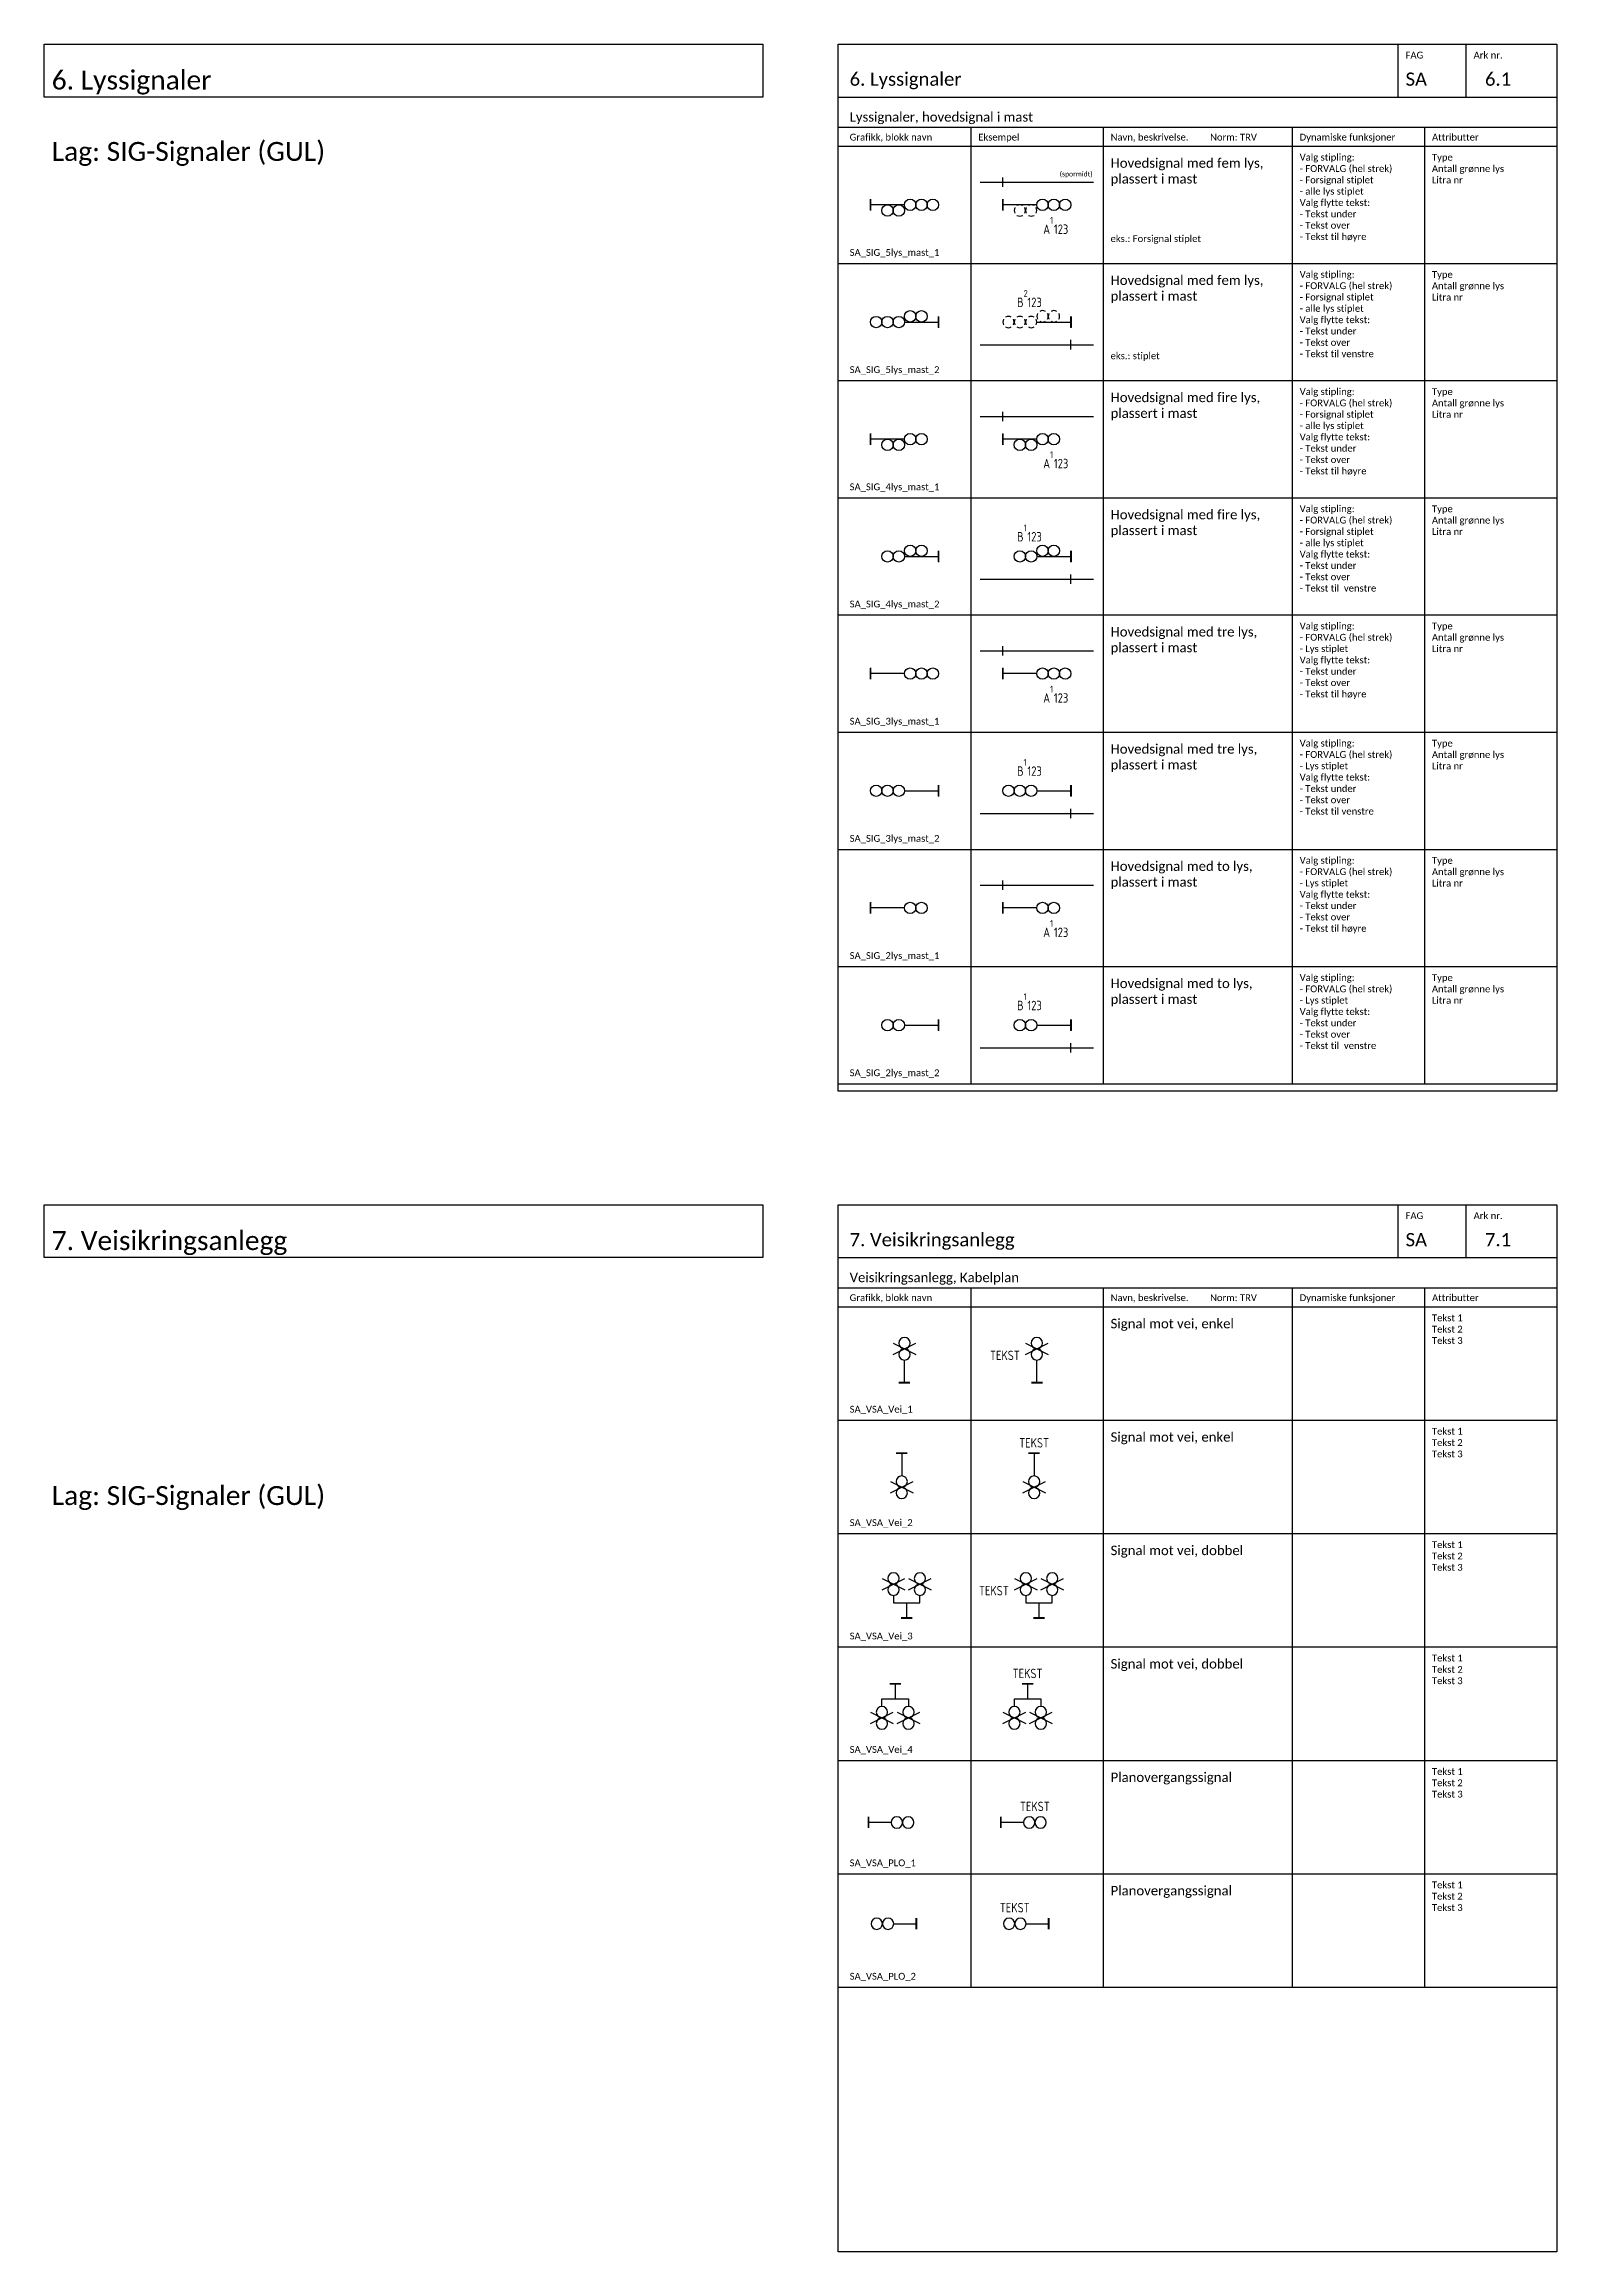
# Model space of a CAD drawing. Header units: millimetres. Extents: x -210 to 2500, y -2763 to 277.
# Drawn here: x -210 to 190, y -1842 to -1258 of the extents above; entities that cross this region are included whole.
import ezdxf
from ezdxf.enums import TextEntityAlignment as Align

# ---------------------------------------------------------------- set-up
doc = ezdxf.new("R2010")
doc.units = ezdxf.units.MM
for name, color, linetype in [('RAMME', 5, 'Continuous'), ('RAMME SYMBOLER', 4, 'Continuous'), ('RAMME TEKST', 7, 'Continuous'), ('SIG-Signaler', 2, 'Continuous'), ('SIG-SPOR enlinje', 5, 'Continuous'), ('SIG-Sporavsnitt', 2, 'Continuous'), ('SIG_ATT_Tekst18', 4, 'Continuous'), ('SIG_ATT_Tekst25', 2, 'Continuous')]:
    doc.layers.add(name, color=color, linetype=linetype)
doc.styles.add('Calibri', font='calibri.ttf')
doc.styles.add('ISOCP', font='isocp.shx', dxfattribs={"width": 0.9})

# ---------------------------------------------------------------- blocks, each defined once
blk = doc.blocks.new('SA_VSA_Vei_1')
at = {"color": 0, "linetype": 'ByBlock', "lineweight": -2}
for points in [[(1.5, 10.5, 1), (-1.5, 10.5, 1), (1.5, 10.5, 1)], [(1.5, 7.5, 1), (-1.5, 7.5, 1), (1.5, 7.5, 1)]]:
    blk.add_lwpolyline(points, format="xyb", dxfattribs=at)
for points in [[(-3, 10.5), (3, 7.5)], [(-3, 7.5), (3, 10.5)], [(0, 0), (0, 6)]]:
    blk.add_lwpolyline(points, dxfattribs=at)
for points, const_width in [([(-1.5, 0), (1.5, 0)], 0.5), ([(1.5, 0), (-1.5, 0)], 0.15)]:
    blk.add_lwpolyline(points, dxfattribs=dict(at, const_width=const_width))
at = {"layer": 'SIG_ATT_Tekst25', "linetype": 'ByBlock', "lineweight": -2, "style": 'ISOCP', "width": 0.9}
blk.add_attdef('TEKST1', text='', height=2.5, dxfattribs=at).set_placement((-4.5, 6), align=Align.RIGHT)
blk.add_attdef('TEKST2', (4.5, 6), '', height=2.5, dxfattribs=at)
blk.add_attdef('TEKST3', text='', height=2.5, dxfattribs=at).set_placement((0, -3.5), align=Align.CENTER)
blk = doc.blocks.new('SA_VSA_Vei_3')
at = {"color": 0, "linetype": 'ByBlock', "lineweight": -2}
for points in [[(-2, 10.5, 1), (-5, 10.5, 1), (-2, 10.5, 1)], [(5, 10.5, 1), (2, 10.5, 1), (5, 10.5, 1)], [(-2, 7.5, 1), (-5, 7.5, 1), (-2, 7.5, 1)], [(5, 7.5, 1), (2, 7.5, 1), (5, 7.5, 1)]]:
    blk.add_lwpolyline(points, format="xyb", dxfattribs=at)
for points in [[(-6.5, 10.5), (-0.5, 7.5)], [(-6.5, 7.5), (-0.5, 10.5)], [(-3.5, 6), (-3.5, 4)], [(0.5, 10.5), (6.5, 7.5)], [(0.5, 7.5), (6.5, 10.5)], [(3.5, 4), (3.5, 6)], [(-3.5, 4), (3.5, 4)], [(0, 0), (0, 4)]]:
    blk.add_lwpolyline(points, dxfattribs=at)
for const_width in [0.5, 0.15]:
    blk.add_lwpolyline([(1.5, 0), (-1.5, 0)], dxfattribs=dict(at, const_width=const_width))
at = {"layer": 'SIG_ATT_Tekst25', "linetype": 'ByBlock', "lineweight": -2, "style": 'ISOCP', "width": 0.9}
blk.add_attdef('TEKST1', text='', height=2.5, dxfattribs=at).set_placement((-8, 6), align=Align.RIGHT)
blk.add_attdef('TEKST2', (8, 6), '', height=2.5, dxfattribs=at)
blk.add_attdef('TEKST3', text='', height=2.5, dxfattribs=at).set_placement((0, -3.5), align=Align.CENTER)
blk = doc.blocks.new('SA_VSA_Vei_2')
at = {"color": 0, "linetype": 'ByBlock', "lineweight": -2}
for points, const_width in [([(-1.5, 0), (1.5, 0)], 0.5), ([(1.5, 0), (-1.5, 0)], 0.15)]:
    blk.add_lwpolyline(points, dxfattribs=dict(at, const_width=const_width))
for points in [[(0, 0), (0, -6)], [(-3, -10.5), (3, -7.5)], [(-3, -7.5), (3, -10.5)]]:
    blk.add_lwpolyline(points, dxfattribs=at)
for points in [[(1.5, -7.5, 1), (-1.5, -7.5, 1), (1.5, -7.5, 1)], [(1.5, -10.5, 1), (-1.5, -10.5, 1), (1.5, -10.5, 1)]]:
    blk.add_lwpolyline(points, format="xyb", dxfattribs=at)
at = {"layer": 'SIG_ATT_Tekst25', "linetype": 'ByBlock', "lineweight": -2, "style": 'ISOCP', "width": 0.9}
blk.add_attdef('TEKST1', text='', height=2.5, dxfattribs=at).set_placement((0, 1.5), align=Align.CENTER)
blk.add_attdef('TEKST2', text='', height=2.5, dxfattribs=at).set_placement((-4.5, -8), align=Align.RIGHT)
blk.add_attdef('TEKST3', (4.5, -8), '', height=2.5, dxfattribs=at)
blk = doc.blocks.new('SA_VSA_PLO_2')
at = {"color": 0, "linetype": 'ByBlock', "lineweight": -2}
for points in [[(-9, 0, 1), (-12, 0, 1), (-9, 0, 1)], [(-6, 0, 1), (-9, 0, 1), (-6, 0, 1)]]:
    blk.add_lwpolyline(points, format="xyb", dxfattribs=at)
blk.add_lwpolyline([(-6, 0), (0, 0)], dxfattribs=at)
for const_width in [0.5, 0.15]:
    blk.add_lwpolyline([(0, 1.5), (0, -1.5)], dxfattribs=dict(at, const_width=const_width))
at = {"layer": 'SIG_ATT_Tekst25', "linetype": 'ByBlock', "lineweight": -2, "style": 'ISOCP', "width": 0.9}
for tag, p in [('TEKST1', (-8.99, 3)), ('TEKST3', (-8.99, -4.5))]:
    blk.add_attdef(tag, text='', height=2.5, dxfattribs=at).set_placement(p, align=Align.CENTER)
blk.add_attdef('TEKST2', (1.5, -1.22), '', height=2.5, dxfattribs=at)
blk = doc.blocks.new('SA_VSA_Vei_4')
at = {"color": 0, "linetype": 'ByBlock', "lineweight": -2}
for const_width in [0.5, 0.15]:
    blk.add_lwpolyline([(1.5, 0), (-1.5, 0)], dxfattribs=dict(at, const_width=const_width))
for points in [[(0, 0), (0, -4)], [(-3.5, -4), (3.5, -4)], [(-3.5, -6), (-3.5, -4)], [(3.5, -4), (3.5, -6)], [(-6.5, -10.5), (-0.5, -7.5)], [(-6.5, -7.5), (-0.5, -10.5)], [(0.5, -10.5), (6.5, -7.5)], [(0.5, -7.5), (6.5, -10.5)]]:
    blk.add_lwpolyline(points, dxfattribs=at)
for points in [[(-2, -7.5, 1), (-5, -7.5, 1), (-2, -7.5, 1)], [(-2, -10.5, 1), (-5, -10.5, 1), (-2, -10.5, 1)], [(5, -7.5, 1), (2, -7.5, 1), (5, -7.5, 1)], [(5, -10.5, 1), (2, -10.5, 1), (5, -10.5, 1)]]:
    blk.add_lwpolyline(points, format="xyb", dxfattribs=at)
at = {"layer": 'SIG_ATT_Tekst25', "linetype": 'ByBlock', "lineweight": -2, "style": 'ISOCP', "width": 0.9}
blk.add_attdef('TEKST1', text='', height=2.5, dxfattribs=at).set_placement((0, 1.5), align=Align.CENTER)
blk.add_attdef('TEKST2', text='', height=2.5, dxfattribs=at).set_placement((-8, -8), align=Align.RIGHT)
blk.add_attdef('TEKST3', (8, -8), '', height=2.5, dxfattribs=at)
blk = doc.blocks.new('SA_VSA_PLO_1')
at = {"color": 0, "linetype": 'ByBlock', "lineweight": -2}
for points, const_width in [([(0, -1.5), (0, 1.5)], 0.5), ([(0, 1.5), (0, -1.5)], 0.15)]:
    blk.add_lwpolyline(points, dxfattribs=dict(at, const_width=const_width))
blk.add_lwpolyline([(6, 0), (0, 0)], dxfattribs=at)
for points in [[(9, 0, 1), (6, 0, 1), (9, 0, 1)], [(12, 0, 1), (9, 0, 1), (12, 0, 1)]]:
    blk.add_lwpolyline(points, format="xyb", dxfattribs=at)
at = {"layer": 'SIG_ATT_Tekst25', "linetype": 'ByBlock', "lineweight": -2, "style": 'ISOCP', "width": 0.9}
blk.add_attdef('TEKST2', text='', height=2.5, dxfattribs=at).set_placement((-1.78, -1.22), align=Align.RIGHT)
for tag, p in [('TEKST1', (8.99, 3)), ('TEKST3', (8.99, -5))]:
    blk.add_attdef(tag, text='', height=2.5, dxfattribs=at).set_placement(p, align=Align.CENTER)
blk = doc.blocks.new('*U552')
at = {"color": 0, "linetype": 'ByBlock'}
for p, q in [((0, 1.5), (0, -1.5)), ((9, 0), (0, 0))]:
    blk.add_line(p, q, dxfattribs=at)
at = {"color": 0, "linetype": 'ByBlock', "const_width": 0.5}
blk.add_lwpolyline([(0, 1.5), (0, -1.5)], dxfattribs=at)
at = {"color": 0, "linetype": 'ByBlock'}
for centre in [(4.5, -1.5), (7.5, -1.5), (10.5, 0), (13.5, 0), (16.5, 0)]:
    blk.add_circle(centre, 1.5, dxfattribs=at)
at = {"layer": 'SIG_ATT_Tekst18', "style": 'ISOCP', "width": 0.9}
blk.add_attdef('G', (12.5, -5), '', height=1.8, dxfattribs=at)
at = {"layer": 'SIG_ATT_Tekst25', "style": 'ISOCP', "width": 0.9}
blk.add_attdef('Type', text='', height=2.5, dxfattribs=at).set_placement((12.5, -7.7), align=Align.RIGHT)
blk.add_attdef('Litra', (13.5, -7.7), '', height=2.5, dxfattribs=at)
blk = doc.blocks.new('*U553')
at = {"color": 0, "linetype": 'ByBlock'}
for p, q in [((0, 1.5), (0, -1.5)), ((9, 0), (0, 0))]:
    blk.add_line(p, q, dxfattribs=at)
at = {"color": 0, "linetype": 'ByBlock', "const_width": 0.5}
blk.add_lwpolyline([(0, 1.5), (0, -1.5)], dxfattribs=at)
at = {"color": 0, "linetype": 'ByBlock'}
for centre in [(10.5, 0), (13.5, 0), (16.5, 0)]:
    blk.add_circle(centre, 1.5, dxfattribs=at)
at = {"color": 0, "linetype": 'ByBlock', "lineweight": -2}
for centre, start, end in [((4.5, -1.5), 60, 120), ((7.5, -1.5), 60, 120), ((4.5, -1.5), 150, 210), ((4.5, -1.5), 240, 300), ((4.5, -1.5), 330, 30), ((7.5, -1.5), 150, 210), ((7.5, -1.5), 240, 300), ((7.5, -1.5), 330, 30)]:
    blk.add_arc(centre, 1.5, start, end, dxfattribs=at)
at = {"layer": 'SIG_ATT_Tekst18', "style": 'ISOCP', "width": 0.9}
blk.add_attdef('G', (12.5, -5), '', height=1.8, dxfattribs=at)
at = {"layer": 'SIG_ATT_Tekst25', "style": 'ISOCP', "width": 0.9}
blk.add_attdef('Type', text='', height=2.5, dxfattribs=at).set_placement((12.5, -7.7), align=Align.RIGHT)
blk.add_attdef('Litra', (13.5, -7.7), '', height=2.5, dxfattribs=at)
blk = doc.blocks.new('*U555')
at = {"color": 0, "linetype": 'ByBlock'}
for p, q in [((-9, 0), (0, 0)), ((0, 1.5), (0, -1.5))]:
    blk.add_line(p, q, dxfattribs=at)
at = {"color": 0, "linetype": 'ByBlock', "const_width": 0.5}
blk.add_lwpolyline([(0, 1.5), (0, -1.5)], dxfattribs=at)
at = {"color": 0, "linetype": 'ByBlock'}
for centre in [(-16.5, 0), (-13.5, 0), (-10.5, 0), (-7.5, 1.5), (-4.5, 1.5)]:
    blk.add_circle(centre, 1.5, dxfattribs=at)
at = {"layer": 'SIG_ATT_Tekst18', "style": 'ISOCP', "width": 0.9}
blk.add_attdef('G', (-12.5, 6.65), '', height=1.8, dxfattribs=at)
at = {"layer": 'SIG_ATT_Tekst25', "style": 'ISOCP', "width": 0.9}
blk.add_attdef('Type', text='', height=2.5, dxfattribs=at).set_placement((-12.5, 3.95), align=Align.RIGHT)
blk.add_attdef('Litra', (-11.5, 3.95), '', height=2.5, dxfattribs=at)
blk = doc.blocks.new('*U554')
at = {"color": 0, "linetype": 'ByBlock'}
for p, q in [((-9, 0), (0, 0)), ((0, 1.5), (0, -1.5))]:
    blk.add_line(p, q, dxfattribs=at)
at = {"color": 0, "linetype": 'ByBlock', "const_width": 0.5}
blk.add_lwpolyline([(0, 1.5), (0, -1.5)], dxfattribs=at)
at = {"color": 0, "linetype": 'ByBlock', "lineweight": -2}
for centre, start, end in [((-16.5, 0), 150, 210), ((-16.5, 0), 60, 120), ((-16.5, 0), 330, 30), ((-13.5, 0), 150, 210), ((-13.5, 0), 60, 120), ((-13.5, 0), 330, 30), ((-10.5, 0), 150, 210), ((-10.5, 0), 60, 120), ((-10.5, 0), 330, 30), ((-7.5, 1.5), 150, 210), ((-7.5, 1.5), 60, 120), ((-7.5, 1.5), 240, 300), ((-7.5, 1.5), 330, 30), ((-4.5, 1.5), 150, 210), ((-4.5, 1.5), 60, 120), ((-4.5, 1.5), 240, 300), ((-4.5, 1.5), 330, 30), ((-16.5, 0), 240, 300), ((-13.5, 0), 240, 300), ((-10.5, 0), 240, 300)]:
    blk.add_arc(centre, 1.5, start, end, dxfattribs=at)
at = {"layer": 'SIG_ATT_Tekst18', "style": 'ISOCP', "width": 0.9}
blk.add_attdef('G', (-12.5, 6.65), '', height=1.8, dxfattribs=at)
at = {"layer": 'SIG_ATT_Tekst25', "style": 'ISOCP', "width": 0.9}
blk.add_attdef('Type', text='', height=2.5, dxfattribs=at).set_placement((-12.5, 3.95), align=Align.RIGHT)
blk.add_attdef('Litra', (-11.5, 3.95), '', height=2.5, dxfattribs=at)
blk = doc.blocks.new('*U556')
at = {"color": 0, "linetype": 'ByBlock'}
for p, q in [((0, 1.5), (0, -1.5)), ((9, 0), (0, 0))]:
    blk.add_line(p, q, dxfattribs=at)
at = {"color": 0, "linetype": 'ByBlock', "const_width": 0.5}
blk.add_lwpolyline([(0, 1.5), (0, -1.5)], dxfattribs=at)
at = {"color": 0, "linetype": 'ByBlock'}
for centre in [(4.5, -1.5), (7.5, -1.5), (10.5, 0), (13.5, 0)]:
    blk.add_circle(centre, 1.5, dxfattribs=at)
at = {"layer": 'SIG_ATT_Tekst18', "style": 'ISOCP', "width": 0.9}
blk.add_attdef('G', (12.5, -5), '', height=1.8, dxfattribs=at)
at = {"layer": 'SIG_ATT_Tekst25', "style": 'ISOCP', "width": 0.9}
blk.add_attdef('Type', text='', height=2.5, dxfattribs=at).set_placement((12.5, -7.7), align=Align.RIGHT)
blk.add_attdef('Litra', (13.5, -7.7), '', height=2.5, dxfattribs=at)
blk = doc.blocks.new('*U558')
at = {"color": 0, "linetype": 'ByBlock'}
for p, q in [((-9, 0), (0, 0)), ((0, 1.5), (0, -1.5))]:
    blk.add_line(p, q, dxfattribs=at)
at = {"color": 0, "linetype": 'ByBlock', "const_width": 0.5}
blk.add_lwpolyline([(0, 1.5), (0, -1.5)], dxfattribs=at)
at = {"color": 0, "linetype": 'ByBlock'}
for centre in [(-13.5, 0), (-10.5, 0), (-7.5, 1.5), (-4.5, 1.5)]:
    blk.add_circle(centre, 1.5, dxfattribs=at)
at = {"layer": 'SIG_ATT_Tekst18', "style": 'ISOCP', "width": 0.9}
blk.add_attdef('G', (-12.5, 6.65), '', height=1.8, dxfattribs=at)
at = {"layer": 'SIG_ATT_Tekst25', "style": 'ISOCP', "width": 0.9}
blk.add_attdef('Type', text='', height=2.5, dxfattribs=at).set_placement((-12.5, 3.95), align=Align.RIGHT)
blk.add_attdef('Litra', (-11.5, 3.95), '', height=2.5, dxfattribs=at)
blk = doc.blocks.new('*U560')
at = {"color": 0, "linetype": 'ByBlock'}
for p, q in [((0, 1.5), (0, -1.5)), ((9, 0), (0, 0))]:
    blk.add_line(p, q, dxfattribs=at)
at = {"color": 0, "linetype": 'ByBlock', "const_width": 0.5}
blk.add_lwpolyline([(0, 1.5), (0, -1.5)], dxfattribs=at)
at = {"color": 0, "linetype": 'ByBlock'}
for centre in [(10.5, 0), (13.5, 0), (16.5, 0)]:
    blk.add_circle(centre, 1.5, dxfattribs=at)
at = {"layer": 'SIG_ATT_Tekst18', "style": 'ISOCP', "width": 0.9}
blk.add_attdef('G', (12.5, -5), '', height=1.8, dxfattribs=at)
at = {"layer": 'SIG_ATT_Tekst25', "style": 'ISOCP', "width": 0.9}
blk.add_attdef('Type', text='', height=2.5, dxfattribs=at).set_placement((12.5, -7.7), align=Align.RIGHT)
blk.add_attdef('Litra', (13.5, -7.7), '', height=2.5, dxfattribs=at)
blk = doc.blocks.new('*U564')
at = {"color": 0, "linetype": 'ByBlock'}
for p, q in [((-9, 0), (0, 0)), ((0, 1.5), (0, -1.5))]:
    blk.add_line(p, q, dxfattribs=at)
at = {"color": 0, "linetype": 'ByBlock', "const_width": 0.5}
blk.add_lwpolyline([(0, 1.5), (0, -1.5)], dxfattribs=at)
at = {"color": 0, "linetype": 'ByBlock'}
for centre in [(-16.5, 0), (-13.5, 0), (-10.5, 0)]:
    blk.add_circle(centre, 1.5, dxfattribs=at)
at = {"layer": 'SIG_ATT_Tekst18', "style": 'ISOCP', "width": 0.9}
blk.add_attdef('G', (-12.5, 6.65), '', height=1.8, dxfattribs=at)
at = {"layer": 'SIG_ATT_Tekst25', "style": 'ISOCP', "width": 0.9}
blk.add_attdef('Type', text='', height=2.5, dxfattribs=at).set_placement((-12.5, 3.95), align=Align.RIGHT)
blk.add_attdef('Litra', (-11.5, 3.95), '', height=2.5, dxfattribs=at)
blk = doc.blocks.new('*U566')
at = {"color": 0, "linetype": 'ByBlock'}
for p, q in [((0, 1.5), (0, -1.5)), ((9, 0), (0, 0))]:
    blk.add_line(p, q, dxfattribs=at)
at = {"color": 0, "linetype": 'ByBlock', "const_width": 0.5}
blk.add_lwpolyline([(0, 1.5), (0, -1.5)], dxfattribs=at)
at = {"color": 0, "linetype": 'ByBlock'}
for centre in [(10.5, 0), (13.5, 0)]:
    blk.add_circle(centre, 1.5, dxfattribs=at)
at = {"layer": 'SIG_ATT_Tekst18', "style": 'ISOCP', "width": 0.9}
blk.add_attdef('G', (12.5, -5), '', height=1.8, dxfattribs=at)
at = {"layer": 'SIG_ATT_Tekst25', "style": 'ISOCP', "width": 0.9}
blk.add_attdef('Type', text='', height=2.5, dxfattribs=at).set_placement((12.5, -7.7), align=Align.RIGHT)
blk.add_attdef('Litra', (13.5, -7.7), '', height=2.5, dxfattribs=at)
blk = doc.blocks.new('*U568')
at = {"color": 0, "linetype": 'ByBlock'}
for p, q in [((-9, 0), (0, 0)), ((0, 1.5), (0, -1.5))]:
    blk.add_line(p, q, dxfattribs=at)
at = {"color": 0, "linetype": 'ByBlock', "const_width": 0.5}
blk.add_lwpolyline([(0, 1.5), (0, -1.5)], dxfattribs=at)
at = {"color": 0, "linetype": 'ByBlock'}
for centre in [(-13.5, 0), (-10.5, 0)]:
    blk.add_circle(centre, 1.5, dxfattribs=at)
at = {"layer": 'SIG_ATT_Tekst18', "style": 'ISOCP', "width": 0.9}
blk.add_attdef('G', (-12.5, 6.65), '', height=1.8, dxfattribs=at)
at = {"layer": 'SIG_ATT_Tekst25', "style": 'ISOCP', "width": 0.9}
blk.add_attdef('Type', text='', height=2.5, dxfattribs=at).set_placement((-12.5, 3.95), align=Align.RIGHT)
blk.add_attdef('Litra', (-11.5, 3.95), '', height=2.5, dxfattribs=at)
blk = doc.blocks.new('SA_Avsnitt_grense')
at = {"color": 0, "linetype": 'ByBlock', "lineweight": -2}
blk.add_line((0, -1.25), (0, 1.25), dxfattribs=at)
at = {"color": 0, "linetype": 'ByBlock', "lineweight": -2, "const_width": 0.16}
blk.add_lwpolyline([(0, -1.25), (0, 1.25)], dxfattribs=at)
blk = doc.blocks.new('*U557')
at = {"color": 0, "linetype": 'ByBlock'}
for p, q in [((0, 1.5), (0, -1.5)), ((9, 0), (0, 0))]:
    blk.add_line(p, q, dxfattribs=at)
at = {"color": 0, "linetype": 'ByBlock', "const_width": 0.5}
blk.add_lwpolyline([(0, 1.5), (0, -1.5)], dxfattribs=at)
at = {"color": 0, "linetype": 'ByBlock'}
for centre in [(4.5, -1.5), (7.5, -1.5), (10.5, 0), (13.5, 0)]:
    blk.add_circle(centre, 1.5, dxfattribs=at)
at = {"layer": 'SIG_ATT_Tekst18', "style": 'ISOCP', "width": 0.9}
blk.add_attdef('G', (12.5, -5), '', height=1.8, dxfattribs=at)
at = {"layer": 'SIG_ATT_Tekst25', "style": 'ISOCP', "width": 0.9}
blk.add_attdef('Type', text='', height=2.5, dxfattribs=at).set_placement((12.5, -7.7), align=Align.RIGHT)
blk.add_attdef('Litra', (13.5, -7.7), '', height=2.5, dxfattribs=at)
blk = doc.blocks.new('*U559')
at = {"color": 0, "linetype": 'ByBlock'}
for p, q in [((-9, 0), (0, 0)), ((0, 1.5), (0, -1.5))]:
    blk.add_line(p, q, dxfattribs=at)
at = {"color": 0, "linetype": 'ByBlock', "const_width": 0.5}
blk.add_lwpolyline([(0, 1.5), (0, -1.5)], dxfattribs=at)
at = {"color": 0, "linetype": 'ByBlock'}
for centre in [(-13.5, 0), (-10.5, 0), (-7.5, 1.5), (-4.5, 1.5)]:
    blk.add_circle(centre, 1.5, dxfattribs=at)
at = {"layer": 'SIG_ATT_Tekst18', "style": 'ISOCP', "width": 0.9}
blk.add_attdef('G', (-12.5, 6.65), '', height=1.8, dxfattribs=at)
at = {"layer": 'SIG_ATT_Tekst25', "style": 'ISOCP', "width": 0.9}
blk.add_attdef('Type', text='', height=2.5, dxfattribs=at).set_placement((-12.5, 3.95), align=Align.RIGHT)
blk.add_attdef('Litra', (-11.5, 3.95), '', height=2.5, dxfattribs=at)
blk = doc.blocks.new('*U563')
at = {"color": 0, "linetype": 'ByBlock'}
for p, q in [((0, 1.5), (0, -1.5)), ((9, 0), (0, 0))]:
    blk.add_line(p, q, dxfattribs=at)
at = {"color": 0, "linetype": 'ByBlock', "const_width": 0.5}
blk.add_lwpolyline([(0, 1.5), (0, -1.5)], dxfattribs=at)
at = {"color": 0, "linetype": 'ByBlock'}
for centre in [(10.5, 0), (13.5, 0), (16.5, 0)]:
    blk.add_circle(centre, 1.5, dxfattribs=at)
at = {"layer": 'SIG_ATT_Tekst18', "style": 'ISOCP', "width": 0.9}
blk.add_attdef('G', (12.5, -5), '', height=1.8, dxfattribs=at)
at = {"layer": 'SIG_ATT_Tekst25', "style": 'ISOCP', "width": 0.9}
blk.add_attdef('Type', text='', height=2.5, dxfattribs=at).set_placement((12.5, -7.7), align=Align.RIGHT)
blk.add_attdef('Litra', (13.5, -7.7), '', height=2.5, dxfattribs=at)
blk = doc.blocks.new('*U565')
at = {"color": 0, "linetype": 'ByBlock'}
for p, q in [((-9, 0), (0, 0)), ((0, 1.5), (0, -1.5))]:
    blk.add_line(p, q, dxfattribs=at)
at = {"color": 0, "linetype": 'ByBlock', "const_width": 0.5}
blk.add_lwpolyline([(0, 1.5), (0, -1.5)], dxfattribs=at)
at = {"color": 0, "linetype": 'ByBlock'}
for centre in [(-16.5, 0), (-13.5, 0), (-10.5, 0)]:
    blk.add_circle(centre, 1.5, dxfattribs=at)
at = {"layer": 'SIG_ATT_Tekst18', "style": 'ISOCP', "width": 0.9}
blk.add_attdef('G', (-12.5, 6.65), '', height=1.8, dxfattribs=at)
at = {"layer": 'SIG_ATT_Tekst25', "style": 'ISOCP', "width": 0.9}
blk.add_attdef('Type', text='', height=2.5, dxfattribs=at).set_placement((-12.5, 3.95), align=Align.RIGHT)
blk.add_attdef('Litra', (-11.5, 3.95), '', height=2.5, dxfattribs=at)
blk = doc.blocks.new('*U567')
at = {"color": 0, "linetype": 'ByBlock'}
for p, q in [((0, 1.5), (0, -1.5)), ((9, 0), (0, 0))]:
    blk.add_line(p, q, dxfattribs=at)
at = {"color": 0, "linetype": 'ByBlock', "const_width": 0.5}
blk.add_lwpolyline([(0, 1.5), (0, -1.5)], dxfattribs=at)
at = {"color": 0, "linetype": 'ByBlock'}
for centre in [(10.5, 0), (13.5, 0)]:
    blk.add_circle(centre, 1.5, dxfattribs=at)
at = {"layer": 'SIG_ATT_Tekst18', "style": 'ISOCP', "width": 0.9}
blk.add_attdef('G', (12.5, -5), '', height=1.8, dxfattribs=at)
at = {"layer": 'SIG_ATT_Tekst25', "style": 'ISOCP', "width": 0.9}
blk.add_attdef('Type', text='', height=2.5, dxfattribs=at).set_placement((12.5, -7.7), align=Align.RIGHT)
blk.add_attdef('Litra', (13.5, -7.7), '', height=2.5, dxfattribs=at)
blk = doc.blocks.new('*U569')
at = {"color": 0, "linetype": 'ByBlock'}
for p, q in [((-9, 0), (0, 0)), ((0, 1.5), (0, -1.5))]:
    blk.add_line(p, q, dxfattribs=at)
at = {"color": 0, "linetype": 'ByBlock', "const_width": 0.5}
blk.add_lwpolyline([(0, 1.5), (0, -1.5)], dxfattribs=at)
at = {"color": 0, "linetype": 'ByBlock'}
for centre in [(-13.5, 0), (-10.5, 0)]:
    blk.add_circle(centre, 1.5, dxfattribs=at)
at = {"layer": 'SIG_ATT_Tekst18', "style": 'ISOCP', "width": 0.9}
blk.add_attdef('G', (-12.5, 6.65), '', height=1.8, dxfattribs=at)
at = {"layer": 'SIG_ATT_Tekst25', "style": 'ISOCP', "width": 0.9}
blk.add_attdef('Type', text='', height=2.5, dxfattribs=at).set_placement((-12.5, 3.95), align=Align.RIGHT)
blk.add_attdef('Litra', (-11.5, 3.95), '', height=2.5, dxfattribs=at)

msp = doc.modelspace()

# ---------------------------------------------------------------- linework, layer by layer
at = {"layer": 'RAMME'}
for p, q in [((0, -1272), (190, -1272)), ((0, -1579), (190, -1579))]:
    msp.add_line(p, q, dxfattribs=at)
for points in [[(-210, -1258), (-20, -1258), (-20, -1272), (-210, -1272)], [(190, -1535), (0, -1535), (0, -1258), (190, -1258)], [(-210, -1565), (-20, -1565), (-20, -1579), (-210, -1579)], [(190, -1842), (0, -1842), (0, -1565), (190, -1565)]]:
    msp.add_lwpolyline(points, close=True, dxfattribs=at)
at = {"layer": 'RAMME SYMBOLER'}
for p, q in [((148, -1272), (148, -1258)), ((166, -1272), (166, -1258)), ((0, -1280), (190, -1280)), ((35, -1280), (35, -1533)), ((70, -1280), (70, -1533)), ((120, -1280), (120, -1533)), ((155, -1280), (155, -1533)), ((0, -1285), (190, -1285)), ((0, -1316), (190, -1316)), ((0, -1347), (190, -1347)), ((0, -1378), (190, -1378)), ((0, -1409), (190, -1409)), ((0, -1440), (190, -1440)), ((0, -1471), (190, -1471)), ((0, -1502), (190, -1502)), ((0, -1533), (190, -1533)), ((148, -1579), (148, -1565)), ((166, -1579), (166, -1565)), ((0, -1587), (190, -1587)), ((35, -1587), (35, -1772)), ((70, -1587), (70, -1772)), ((120, -1587), (120, -1772)), ((155, -1587), (155, -1772)), ((0, -1592), (190, -1592)), ((0, -1622), (190, -1622)), ((0, -1652), (190, -1652)), ((0, -1682), (190, -1682)), ((0, -1712), (190, -1712)), ((0, -1742), (190, -1742)), ((0, -1772), (190, -1772))]:
    msp.add_line(p, q, dxfattribs=at)
at = {"layer": 'SIG-SPOR enlinje'}
for p, q in [((37.5, -1294.5), (67.5, -1294.5)), ((37.5, -1337.5), (67.5, -1337.5)), ((37.5, -1356.5), (67.5, -1356.5)), ((37.5, -1399.5), (67.5, -1399.5)), ((37.5, -1418.5), (67.5, -1418.5)), ((37.5, -1461.5), (67.5, -1461.5)), ((37.5, -1480.5), (67.5, -1480.5)), ((37.5, -1523.5), (67.5, -1523.5))]:
    msp.add_line(p, q, dxfattribs=at)

# ---------------------------------------------------------------- block references
at = {"layer": 'SIG-Signaler'}
for name, p in [('*U552', (8.5, -1300.5)), ('*U555', (26.5, -1331.5)), ('*U556', (8.5, -1362.5)), ('*U558', (26.5, -1393.5)), ('*U560', (8.5, -1424.5)), ('*U564', (26.5, -1455.5)), ('*U566', (8.5, -1486.5)), ('*U568', (26.5, -1517.5)), ('SA_VSA_Vei_1', (17.499, -1612.103)), ('SA_VSA_Vei_2', (16.776, -1630.737)), ('SA_VSA_Vei_3', (18.084, -1674.348)), ('SA_VSA_Vei_4', (15.048, -1691.746)), ('SA_VSA_PLO_1', (7.982, -1728.421)), ('SA_VSA_PLO_2', (20.647, -1755.205))]:
    msp.add_blockref(name, p, dxfattribs=at)
for name, p, values in [('*U553', (43.5, -1300.5), {'Type': 'A', 'G': '1', 'Litra': '123'}), ('*U554', (61.5, -1331.5), {'Type': 'B', 'G': '2', 'Litra': '123'}), ('*U557', (43.5, -1362.5), {'Type': 'A', 'G': '1', 'Litra': '123'}), ('*U559', (61.5, -1393.5), {'Type': 'B', 'G': '1', 'Litra': '123'}), ('*U563', (43.5, -1424.5), {'Type': 'A', 'G': '1', 'Litra': '123'}), ('*U565', (61.5, -1455.5), {'Type': 'B', 'G': '1', 'Litra': '123'}), ('*U567', (43.5, -1486.5), {'Type': 'A', 'G': '1', 'Litra': '123'}), ('*U569', (61.5, -1517.5), {'Type': 'B', 'G': '1', 'Litra': '123'}), ('SA_VSA_Vei_1', (52.499, -1612.103), {'TEKST1': 'TEKST'}), ('SA_VSA_Vei_2', (51.776, -1630.737), {'TEKST1': 'TEKST'}), ('SA_VSA_Vei_3', (53.084, -1674.348), {'TEKST1': 'TEKST'}), ('SA_VSA_Vei_4', (50.048, -1691.746), {'TEKST1': 'TEKST'}), ('SA_VSA_PLO_1', (42.982, -1728.421), {'TEKST1': 'TEKST'}), ('SA_VSA_PLO_2', (55.647, -1755.205), {'TEKST1': 'TEKST'})]:
    msp.add_blockref(name, p, dxfattribs=at).add_auto_attribs(values)
at = {"layer": 'SIG-Sporavsnitt'}
for p in [(43.5, -1294.5), (61.5, -1337.5), (43.5, -1356.5), (61.5, -1399.5), (43.5, -1418.5), (61.5, -1461.5), (43.5, -1480.5), (61.5, -1523.5)]:
    msp.add_blockref('SA_Avsnitt_grense', p, dxfattribs=at)

# ---------------------------------------------------------------- texts
at = {"layer": 'RAMME TEKST', "linetype": 'ByBlock', "style": 'Calibri'}
for s, height, p in [('FAG', 1.8, (150, -1261.8)), ('Ark nr.', 1.8, (168, -1261.8)), ('6. Lyssignaler', 3.5, (3, -1269)), ('SA', 3.5, (150, -1269)), ('6.1', 3.5, (171, -1269)), ('Lyssignaler, hovedsignal i mast', 2.5, (3, -1278.5)), ('Grafikk, blokk navn', 1.8, (3, -1283.5)), ('Eksempel', 1.8, (37, -1283.5)), ('Navn, beskrivelse.         Norm: TRV', 1.8, (72, -1283.5)), ('Dynamiske funksjoner', 1.8, (122, -1283.5)), ('Attributter', 1.8, (157, -1283.5)), ('(spormidt)', 1.3, (58.543, -1293)), ('SA_SIG_5lys_mast_1', 1.8, (3, -1314)), ('SA_SIG_5lys_mast_2', 1.8, (3, -1345)), ('SA_SIG_4lys_mast_1', 1.8, (3, -1376)), ('SA_SIG_4lys_mast_2', 1.8, (3, -1407)), ('SA_SIG_3lys_mast_1', 1.8, (3, -1438)), ('SA_SIG_3lys_mast_2', 1.8, (3, -1469)), ('SA_SIG_2lys_mast_1', 1.8, (3, -1500)), ('SA_SIG_2lys_mast_2', 1.8, (3, -1531)), ('FAG', 1.8, (150, -1568.8)), ('Ark nr.', 1.8, (168, -1568.8)), ('7. Veisikringsanlegg', 3.5, (3, -1576)), ('SA', 3.5, (150, -1576)), ('7.1', 3.5, (171, -1576)), ('Veisikringsanlegg, Kabelplan', 2.5, (3, -1585.5)), ('Grafikk, blokk navn', 1.8, (3, -1590.5)), ('Navn, beskrivelse.         Norm: TRV', 1.8, (72, -1590.5)), ('Dynamiske funksjoner', 1.8, (122, -1590.5)), ('Attributter', 1.8, (157, -1590.5)), ('SA_VSA_Vei_1', 1.8, (3, -1620)), ('SA_VSA_Vei_2', 1.8, (3, -1650)), ('SA_VSA_Vei_3', 1.8, (3, -1680)), ('SA_VSA_Vei_4', 1.8, (3, -1710)), ('SA_VSA_PLO_1', 1.8, (3, -1740)), ('SA_VSA_PLO_2', 1.8, (3, -1770))]:
    msp.add_text(s, height=height, dxfattribs=at).set_placement(p)
at = {"layer": 'RAMME TEKST', "style": 'Calibri'}
for s, p in [('6. Lyssignaler', (-208, -1270)), ('Lag: SIG-Signaler (GUL)', (-208, -1288.88)), ('7. Veisikringsanlegg', (-208, -1577)), ('Lag: SIG-Signaler (GUL)', (-208, -1644.438))]:
    msp.add_text(s, height=5, dxfattribs=at).set_placement(p)
at = {"layer": 'RAMME TEKST', "linetype": 'ByBlock', "attachment_point": 1, "style": 'Calibri'}
for s, insert, char_height, width in [('Hovedsignal med fem lys,\\Pplassert i mast\\P{\\H0.72x;\\P\\P\\P\\Peks.: Forsignal stiplet}', (72, -1288.2), 2.5, 46), ('Valg stipling:\\P- FORVALG (hel strek)\\P- Forsignal stiplet\\P- alle lys stiplet\\PValg flytte tekst:\\P- Tekst under\\P- Tekst over\\P- Tekst til høyre', (122, -1287), 1.8, 33), ('Hovedsignal med fem lys,\\Pplassert i mast\\P{\\H0.72x;\\P\\P\\P\\Peks.: stiplet}', (72, -1319.2), 2.5, 46), ('Valg stipling:\\P- FORVALG (hel strek)\\P- Forsignal stiplet\\P- alle lys stiplet\\PValg flytte tekst:\\P- Tekst under\\P- Tekst over\\P- Tekst til venstre', (122, -1318), 1.8, 33), ('Valg stipling:\\P- FORVALG (hel strek)\\P- Forsignal stiplet\\P- alle lys stiplet\\PValg flytte tekst:\\P- Tekst under\\P- Tekst over\\P- Tekst til høyre', (122, -1349), 1.8, 33), ('Hovedsignal med fire lys,\\Pplassert i mast', (72, -1350.2), 2.5, 46), ('Hovedsignal med fire lys,\\Pplassert i mast', (72, -1381.2), 2.5, 46), ('Valg stipling:\\P- FORVALG (hel strek)\\P- Forsignal stiplet\\P- alle lys stiplet\\PValg flytte tekst:\\P- Tekst under\\P- Tekst over\\P- Tekst til  venstre', (122, -1380), 1.8, 33), ('Hovedsignal med tre lys,\\Pplassert i mast', (72, -1412.2), 2.5, 46), ('Valg stipling:\\P- FORVALG (hel strek)\\P- Lys stiplet\\PValg flytte tekst:\\P- Tekst under\\P- Tekst over\\P- Tekst til høyre', (122, -1411), 1.8, 33), ('Valg stipling:\\P- FORVALG (hel strek)\\P- Lys stiplet\\PValg flytte tekst:\\P- Tekst under\\P- Tekst over\\P- Tekst til venstre', (122, -1442), 1.8, 33), ('Hovedsignal med tre lys,\\Pplassert i mast', (72, -1443.2), 2.5, 46), ('Hovedsignal med to lys,\\Pplassert i mast', (72, -1474.2), 2.5, 46), ('Valg stipling:\\P- FORVALG (hel strek)\\P- Lys stiplet\\PValg flytte tekst:\\P- Tekst under\\P- Tekst over\\P- Tekst til høyre', (122, -1473), 1.8, 33), ('Hovedsignal med to lys,\\Pplassert i mast', (72, -1505.2), 2.5, 46), ('Valg stipling:\\P- FORVALG (hel strek)\\P- Lys stiplet\\PValg flytte tekst:\\P- Tekst under\\P- Tekst over\\P- Tekst til  venstre', (122, -1504), 1.8, 33), ('Signal mot vei, enkel', (72, -1595.2), 2.5, 46), ('Signal mot vei, enkel', (72, -1625.2), 2.5, 46), ('Signal mot vei, dobbel', (72, -1655.2), 2.5, 46), ('Signal mot vei, dobbel', (72, -1685.2), 2.5, 46), ('Planovergangssignal', (72, -1715.2), 2.5, 46), ('Planovergangssignal', (72, -1745.2), 2.5, 46)]:
    msp.add_mtext(s, dxfattribs=dict(at, insert=insert, char_height=char_height, width=width))
at = {"layer": 'RAMME TEKST', "linetype": 'ByBlock', "lineweight": -2, "char_height": 1.8, "width": 26.77885, "attachment_point": 1, "style": 'Calibri'}
for s, insert in [('Type \\PAntall grønne lys\\PLitra nr', (156.971, -1287.025)), ('Type \\PAntall grønne lys\\PLitra nr', (156.971, -1318.025)), ('Type \\PAntall grønne lys\\PLitra nr', (156.971, -1349.025)), ('Type \\PAntall grønne lys\\PLitra nr', (156.971, -1380.025)), ('Type \\PAntall grønne lys\\PLitra nr', (156.971, -1411.025)), ('Type \\PAntall grønne lys\\PLitra nr', (156.971, -1442.025)), ('Type \\PAntall grønne lys\\PLitra nr', (156.971, -1473.025)), ('Type \\PAntall grønne lys\\PLitra nr', (156.971, -1504.025)), ('Tekst 1\\PTekst 2\\PTekst 3', (156.971, -1594.025)), ('Tekst 1\\PTekst 2\\PTekst 3', (156.971, -1624.025)), ('Tekst 1\\PTekst 2\\PTekst 3', (156.971, -1654.025)), ('Tekst 1\\PTekst 2\\PTekst 3', (156.971, -1684.025)), ('Tekst 1\\PTekst 2\\PTekst 3', (156.971, -1714.025)), ('Tekst 1\\PTekst 2\\PTekst 3', (156.971, -1744.025))]:
    msp.add_mtext(s, dxfattribs=dict(at, insert=insert))

doc.saveas('drawing.dxf')
